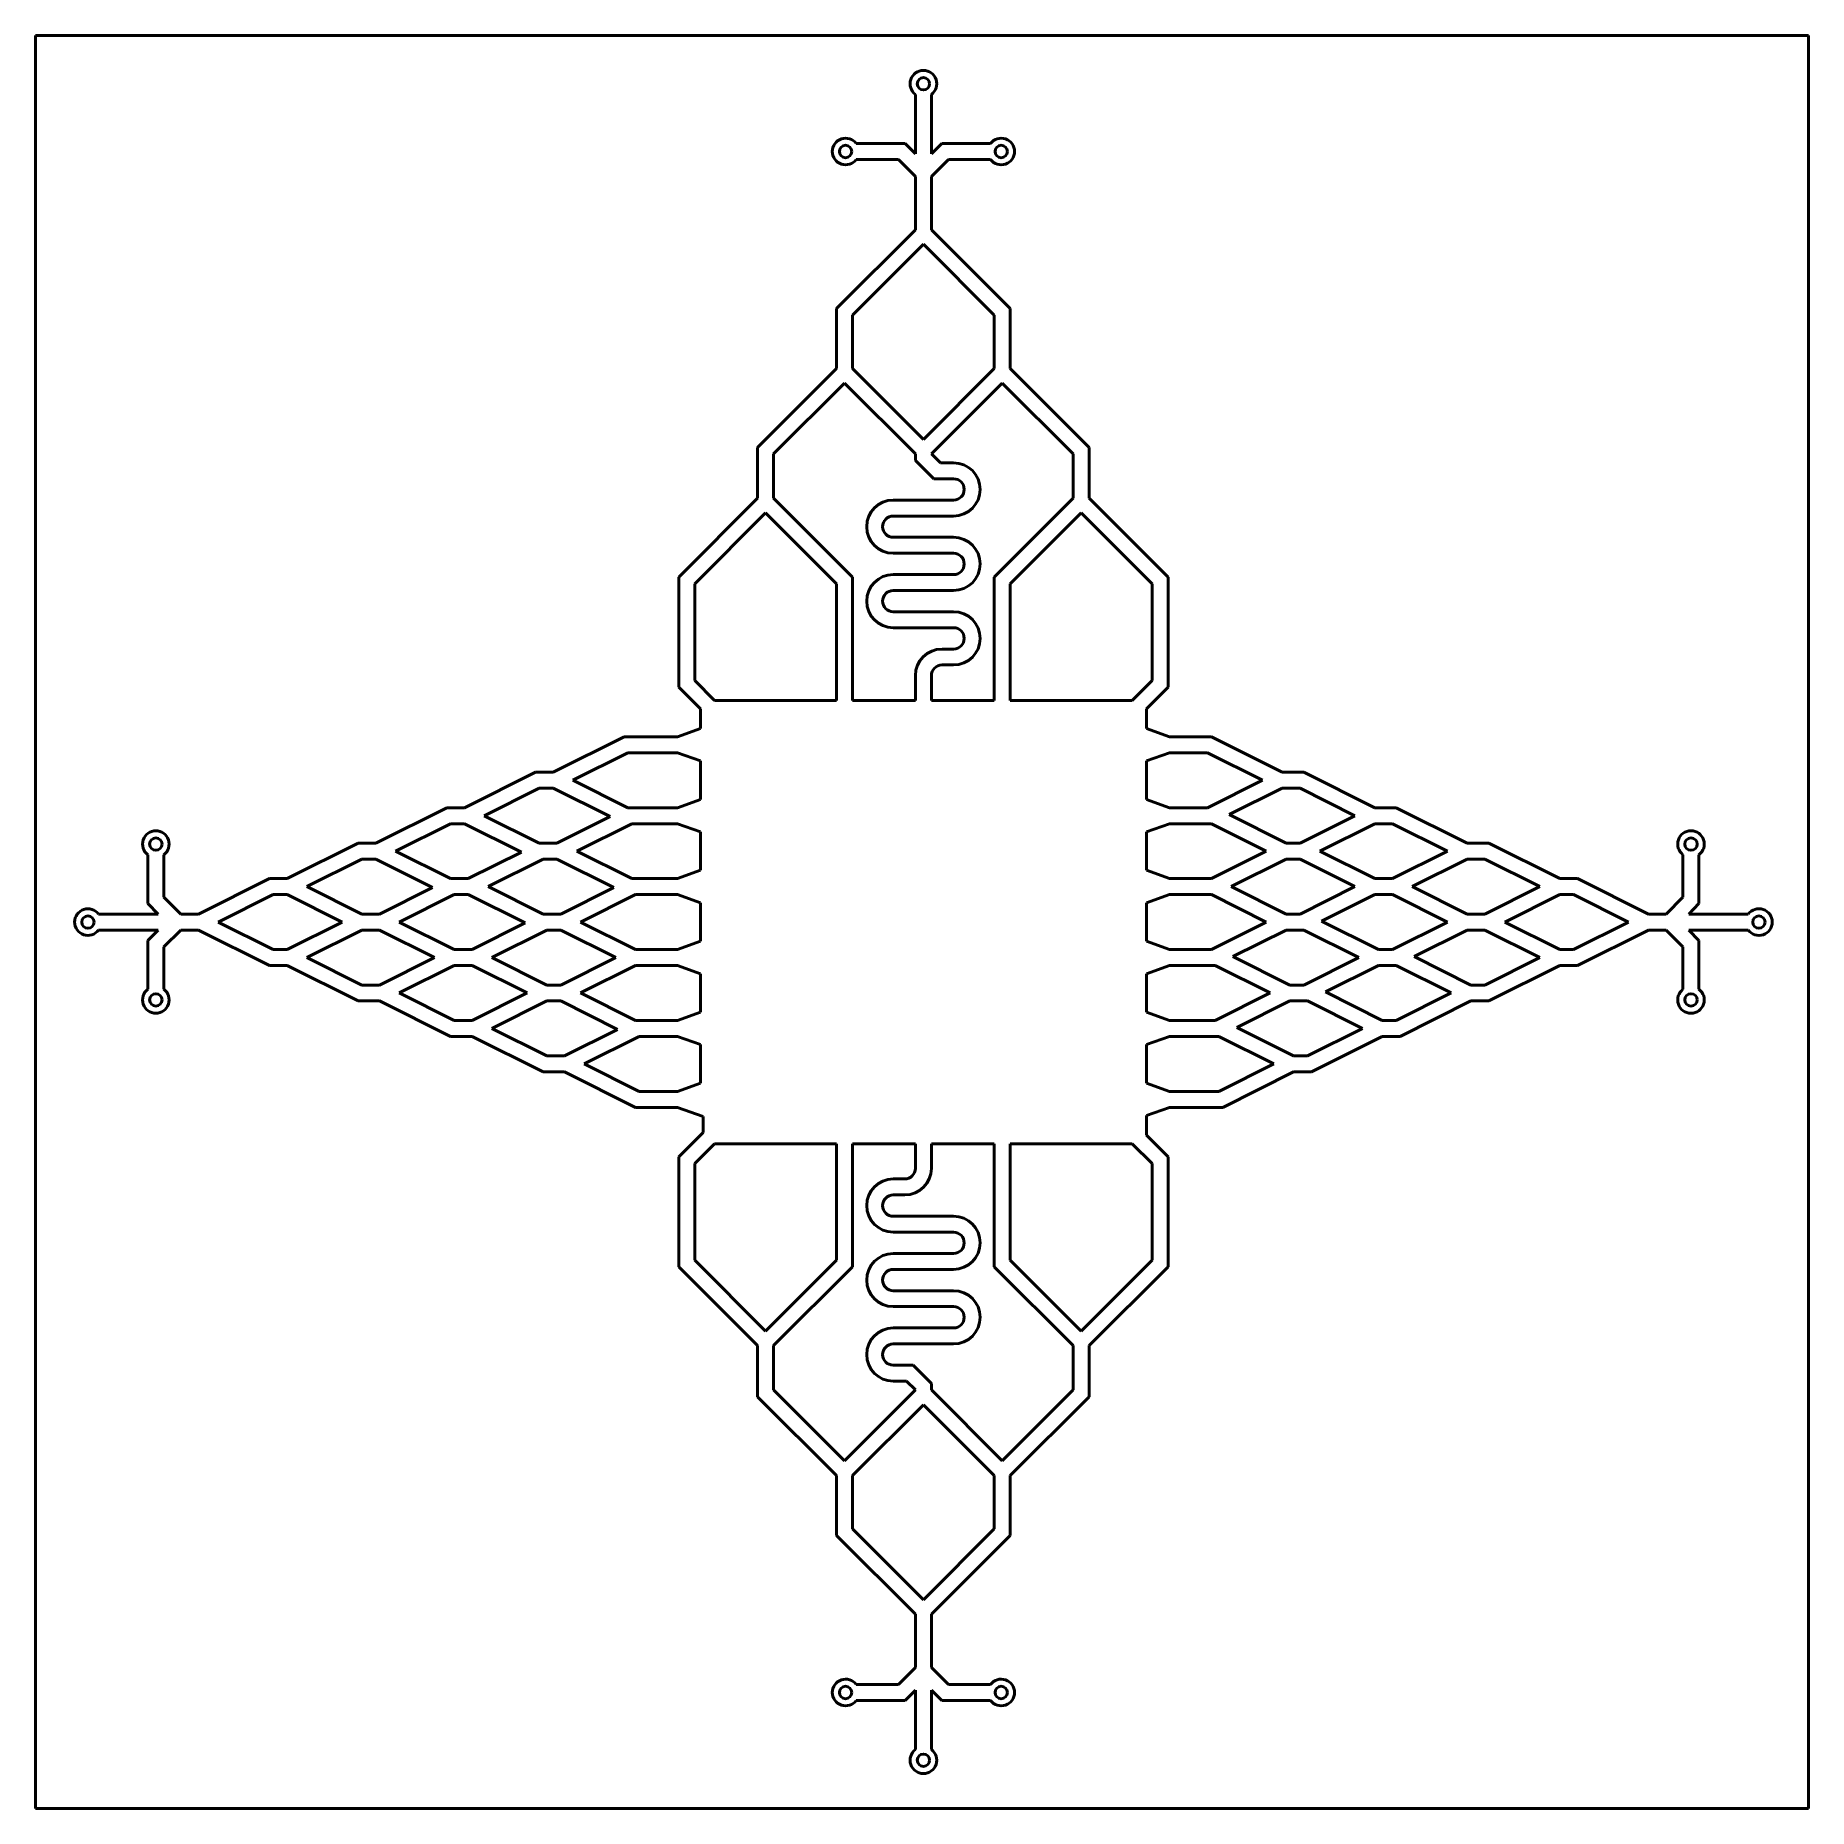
# Model space of a CAD drawing. Header units: millimetres. Extents: x 9 to 109, y 10 to 110.
import ezdxf

# ---------------------------------------------------------------- set-up
doc = ezdxf.new("R2010")
doc.units = ezdxf.units.MM
doc.layers.add('Visible (ISO)', color=7, linetype='Continuous', lineweight=50)

msp = doc.modelspace()

# ---------------------------------------------------------------- linework, layer by layer
at = {"layer": 'Visible (ISO)'}
for p, q in [((109.22, 109.89), (9.22, 109.89)), ((9.22, 109.89), (9.22, 9.89)), ((109.22, 9.89), (109.22, 109.89)), ((58.85, 103.21), (58.85, 106.57)), ((59.75, 106.57), (59.75, 103.21)), ((55.51, 103.8), (58.27, 103.8)), ((58.27, 103.8), (58.85, 103.21)), ((59.75, 103.21), (60.33, 103.8)), ((60.33, 103.8), (63.09, 103.8)), ((57.9, 102.9), (55.51, 102.9)), ((58.85, 101.94), (57.9, 102.9)), ((60.71, 102.9), (59.75, 101.94)), ((63.09, 102.9), (60.71, 102.9)), ((58.85, 98.94), (58.85, 101.94)), ((59.75, 101.94), (59.75, 98.94)), ((54.4, 94.49), (58.85, 98.94)), ((59.3, 98.12), (55.3, 94.12)), ((63.3, 94.12), (59.3, 98.12)), ((59.75, 98.94), (64.2, 94.49)), ((54.4, 91.11), (54.4, 94.49)), ((55.3, 94.12), (55.3, 91.11)), ((63.3, 91.11), (63.3, 94.12)), ((64.2, 94.49), (64.2, 91.11)), ((49.95, 86.66), (54.4, 91.11)), ((55.3, 91.11), (59.3, 87.11)), ((59.3, 87.11), (63.3, 91.11)), ((64.2, 91.11), (68.65, 86.66)), ((54.85, 90.29), (50.85, 86.29)), ((58.85, 86.29), (54.85, 90.29)), ((63.75, 90.29), (59.75, 86.29)), ((67.75, 86.29), (63.75, 90.29)), ((49.95, 83.79), (49.95, 86.66)), ((50.85, 86.29), (50.85, 83.79)), ((58.85, 85.92), (58.85, 86.29)), ((59.75, 86.29), (60.26, 85.79)), ((67.75, 83.79), (67.75, 86.29)), ((68.65, 86.66), (68.65, 83.79)), ((59.88, 84.89), (58.85, 85.92)), ((60.26, 85.79), (61, 85.79)), ((61, 84.89), (59.88, 84.89)), ((45.5, 79.34), (49.95, 83.79)), ((50.85, 83.79), (55.3, 79.34)), ((57.6, 83.69), (61, 83.69)), ((63.3, 79.34), (67.75, 83.79)), ((68.65, 83.79), (73.1, 79.34)), ((50.4, 82.97), (46.4, 78.97)), ((54.4, 78.97), (50.4, 82.97)), ((61, 82.79), (57.6, 82.79)), ((68.2, 82.97), (64.2, 78.97)), ((72.2, 78.97), (68.2, 82.97)), ((57.6, 81.59), (61, 81.59)), ((61, 80.69), (57.6, 80.69)), ((45.5, 73.14), (45.5, 79.34)), ((55.3, 79.34), (55.3, 72.39)), ((57.6, 79.49), (61, 79.49)), ((63.3, 72.39), (63.3, 79.34)), ((73.1, 79.34), (73.1, 73.14)), ((46.4, 78.97), (46.4, 73.51)), ((54.4, 72.39), (54.4, 78.97)), ((61, 78.59), (57.6, 78.59)), ((64.2, 78.97), (64.2, 72.39)), ((72.2, 73.51), (72.2, 78.97)), ((57.6, 77.39), (61, 77.39)), ((61, 76.49), (57.6, 76.49)), ((60.35, 75.29), (61, 75.29)), ((61, 74.39), (60.35, 74.39)), ((46.72, 71.92), (45.5, 73.14)), ((46.4, 73.51), (47.52, 72.39)), ((58.85, 72.39), (58.85, 73.79)), ((59.75, 73.79), (59.75, 72.39)), ((71.08, 72.39), (72.2, 73.51)), ((73.1, 73.14), (71.88, 71.92)), ((47.52, 72.39), (54.4, 72.39)), ((55.3, 72.39), (58.85, 72.39)), ((59.75, 72.39), (63.3, 72.39)), ((64.2, 72.39), (71.08, 72.39)), ((46.72, 70.81), (46.72, 71.92)), ((71.88, 71.92), (71.88, 70.81)), ((38.42, 68.34), (42.42, 70.34)), ((42.42, 70.34), (45.43, 70.34)), ((45.43, 70.34), (46.72, 70.81)), ((71.88, 70.81), (73.17, 70.34)), ((73.17, 70.34), (75.54, 70.34)), ((75.54, 70.34), (79.54, 68.34)), ((42.63, 69.44), (39.53, 67.89)), ((45.43, 69.44), (42.63, 69.44)), ((46.72, 68.98), (45.43, 69.44)), ((73.17, 69.44), (71.88, 68.98)), ((75.33, 69.44), (73.17, 69.44)), ((78.43, 67.89), (75.33, 69.44)), ((33.42, 66.34), (37.42, 68.34)), ((37.42, 68.34), (38.42, 68.34)), ((46.72, 66.81), (46.72, 68.98)), ((71.88, 68.98), (71.88, 66.81)), ((79.54, 68.34), (80.76, 68.34)), ((80.76, 68.34), (84.76, 66.34)), ((37.63, 67.44), (34.53, 65.89)), ((38.42, 67.44), (37.63, 67.44)), ((41.63, 65.84), (38.42, 67.44)), ((39.53, 67.89), (42.63, 66.34)), ((75.33, 66.34), (78.43, 67.89)), ((79.54, 67.44), (76.55, 65.95)), ((80.54, 67.44), (79.54, 67.44)), ((83.64, 65.89), (80.54, 67.44)), ((28.42, 64.34), (32.42, 66.34)), ((32.42, 66.34), (33.42, 66.34)), ((42.63, 66.34), (45.43, 66.34)), ((45.43, 66.34), (46.72, 66.81)), ((71.88, 66.81), (73.17, 66.34)), ((73.17, 66.34), (75.33, 66.34)), ((84.76, 66.34), (85.97, 66.34)), ((85.97, 66.34), (89.97, 64.34)), ((32.63, 65.44), (29.53, 63.89)), ((33.42, 65.44), (32.63, 65.44)), ((36.63, 63.84), (33.42, 65.44)), ((34.53, 65.89), (37.63, 64.34)), ((38.63, 64.34), (41.63, 65.84)), ((42.85, 65.44), (39.75, 63.89)), ((45.43, 65.44), (42.85, 65.44)), ((46.72, 64.98), (45.43, 65.44)), ((73.17, 65.44), (71.88, 64.98)), ((75.54, 65.44), (73.17, 65.44)), ((78.64, 63.89), (75.54, 65.44)), ((76.55, 65.95), (79.76, 64.34)), ((80.54, 64.34), (83.64, 65.89)), ((84.76, 65.44), (81.66, 63.89)), ((85.76, 65.44), (84.76, 65.44)), ((88.86, 63.89), (85.76, 65.44)), ((23.42, 62.34), (27.42, 64.34)), ((27.42, 64.34), (28.42, 64.34)), ((37.63, 64.34), (38.63, 64.34)), ((46.72, 62.81), (46.72, 64.98)), ((71.88, 64.98), (71.88, 62.81)), ((79.76, 64.34), (80.54, 64.34)), ((89.97, 64.34), (91.19, 64.34)), ((91.19, 64.34), (95.19, 62.34)), ((15.56, 60.93), (15.56, 63.69)), ((16.46, 63.69), (16.46, 61.3)), ((27.63, 63.44), (24.53, 61.89)), ((28.42, 63.44), (27.63, 63.44)), ((31.62, 61.84), (28.42, 63.44)), ((29.53, 63.89), (32.63, 62.34)), ((33.63, 62.34), (36.63, 63.84)), ((37.85, 63.44), (34.75, 61.89)), ((38.63, 63.44), (37.85, 63.44)), ((41.84, 61.84), (38.63, 63.44)), ((39.75, 63.89), (42.85, 62.34)), ((75.54, 62.34), (78.64, 63.89)), ((79.76, 63.44), (76.66, 61.89)), ((80.54, 63.44), (79.76, 63.44)), ((83.64, 61.89), (80.54, 63.44)), ((81.66, 63.89), (84.76, 62.34)), ((85.76, 62.34), (88.86, 63.89)), ((89.97, 63.44), (86.87, 61.89)), ((90.97, 63.44), (89.97, 63.44)), ((94.07, 61.89), (90.97, 63.44)), ((102.14, 61.3), (102.14, 63.69)), ((103.04, 63.69), (103.04, 60.93)), ((18.42, 60.34), (22.42, 62.34)), ((22.42, 62.34), (23.42, 62.34)), ((32.63, 62.34), (33.63, 62.34)), ((42.85, 62.34), (45.43, 62.34)), ((45.43, 62.34), (46.72, 62.81)), ((71.88, 62.81), (73.17, 62.34)), ((73.17, 62.34), (75.54, 62.34)), ((84.76, 62.34), (85.76, 62.34)), ((95.19, 62.34), (96.19, 62.34)), ((96.19, 62.34), (100.19, 60.34)), ((16.46, 61.3), (17.41, 60.34)), ((22.63, 61.44), (19.53, 59.89)), ((23.42, 61.44), (22.63, 61.44)), ((26.52, 59.89), (23.42, 61.44)), ((24.53, 61.89), (27.63, 60.34)), ((28.63, 60.34), (31.62, 61.84)), ((32.84, 61.44), (29.74, 59.89)), ((33.63, 61.44), (32.84, 61.44)), ((36.84, 59.84), (33.63, 61.44)), ((34.75, 61.89), (37.85, 60.34)), ((38.85, 60.34), (41.84, 61.84)), ((43.06, 61.44), (39.96, 59.89)), ((45.43, 61.44), (43.06, 61.44)), ((46.72, 60.98), (45.43, 61.44)), ((73.17, 61.44), (71.88, 60.98)), ((75.54, 61.44), (73.17, 61.44)), ((78.64, 59.89), (75.54, 61.44)), ((76.66, 61.89), (79.76, 60.34)), ((80.54, 60.34), (83.64, 61.89)), ((84.76, 61.44), (81.76, 59.95)), ((85.76, 61.44), (84.76, 61.44)), ((88.86, 59.89), (85.76, 61.44)), ((86.87, 61.89), (89.97, 60.34)), ((90.97, 60.34), (94.07, 61.89)), ((95.19, 61.44), (92.09, 59.89)), ((95.97, 61.44), (95.19, 61.44)), ((99.07, 59.89), (95.97, 61.44)), ((101.19, 60.34), (102.14, 61.3)), ((12.78, 60.34), (16.14, 60.34)), ((16.14, 60.34), (15.56, 60.93)), ((17.41, 60.34), (18.42, 60.34)), ((27.63, 60.34), (28.63, 60.34)), ((37.85, 60.34), (38.85, 60.34)), ((46.72, 58.81), (46.72, 60.98)), ((71.88, 60.98), (71.88, 58.81)), ((79.76, 60.34), (80.54, 60.34)), ((89.97, 60.34), (90.97, 60.34)), ((100.19, 60.34), (101.19, 60.34)), ((103.04, 60.93), (102.46, 60.34)), ((102.46, 60.34), (105.82, 60.34)), ((16.14, 59.44), (12.78, 59.44)), ((15.56, 58.86), (16.14, 59.44)), ((17.41, 59.44), (16.46, 58.49)), ((18.42, 59.44), (17.41, 59.44)), ((22.42, 57.44), (18.42, 59.44)), ((19.53, 59.89), (22.63, 58.34)), ((23.42, 58.34), (26.52, 59.89)), ((27.63, 59.44), (24.53, 57.89)), ((28.63, 59.44), (27.63, 59.44)), ((31.73, 57.89), (28.63, 59.44)), ((29.74, 59.89), (32.84, 58.34)), ((33.85, 58.34), (36.84, 59.84)), ((38.06, 59.44), (34.96, 57.89)), ((38.85, 59.44), (38.06, 59.44)), ((41.95, 57.89), (38.85, 59.44)), ((39.96, 59.89), (43.06, 58.34)), ((75.54, 58.34), (78.64, 59.89)), ((79.76, 59.44), (76.76, 57.95)), ((80.76, 59.44), (79.76, 59.44)), ((83.86, 57.89), (80.76, 59.44)), ((81.76, 59.95), (84.97, 58.34)), ((85.76, 58.34), (88.86, 59.89)), ((89.97, 59.44), (86.98, 57.95)), ((90.97, 59.44), (89.97, 59.44)), ((94.07, 57.89), (90.97, 59.44)), ((92.09, 59.89), (95.19, 58.34)), ((95.97, 58.34), (99.07, 59.89)), ((100.19, 59.44), (96.19, 57.44)), ((101.19, 59.44), (100.19, 59.44)), ((102.14, 58.49), (101.19, 59.44)), ((102.46, 59.44), (103.04, 58.86)), ((105.82, 59.44), (102.46, 59.44)), ((15.56, 56.1), (15.56, 58.86)), ((16.46, 58.49), (16.46, 56.1)), ((22.63, 58.34), (23.42, 58.34)), ((32.84, 58.34), (33.85, 58.34)), ((43.06, 58.34), (45.43, 58.34)), ((45.43, 58.34), (46.72, 58.81)), ((71.88, 58.81), (73.17, 58.34)), ((73.17, 58.34), (75.54, 58.34)), ((84.97, 58.34), (85.76, 58.34)), ((95.19, 58.34), (95.97, 58.34)), ((102.14, 56.1), (102.14, 58.49)), ((103.04, 58.86), (103.04, 56.1)), ((23.42, 57.44), (22.42, 57.44)), ((27.42, 55.44), (23.42, 57.44)), ((24.53, 57.89), (27.63, 56.34)), ((28.63, 56.34), (31.73, 57.89)), ((32.84, 57.44), (29.74, 55.89)), ((33.85, 57.44), (32.84, 57.44)), ((36.95, 55.89), (33.85, 57.44)), ((34.96, 57.89), (38.06, 56.34)), ((38.85, 56.34), (41.95, 57.89)), ((43.06, 57.44), (39.96, 55.89)), ((45.43, 57.44), (43.06, 57.44)), ((46.72, 56.98), (45.43, 57.44)), ((73.17, 57.44), (71.88, 56.98)), ((75.76, 57.44), (73.17, 57.44)), ((78.86, 55.89), (75.76, 57.44)), ((76.76, 57.95), (79.97, 56.34)), ((80.76, 56.34), (83.86, 57.89)), ((84.97, 57.44), (81.98, 55.95)), ((85.97, 57.44), (84.97, 57.44)), ((89.07, 55.89), (85.97, 57.44)), ((86.98, 57.95), (90.18, 56.34)), ((90.97, 56.34), (94.07, 57.89)), ((95.19, 57.44), (91.19, 55.44)), ((96.19, 57.44), (95.19, 57.44)), ((27.63, 56.34), (28.63, 56.34)), ((38.06, 56.34), (38.85, 56.34)), ((46.72, 54.81), (46.72, 56.98)), ((71.88, 56.98), (71.88, 54.81)), ((79.97, 56.34), (80.76, 56.34)), ((90.18, 56.34), (90.97, 56.34)), ((28.63, 55.44), (27.42, 55.44)), ((32.63, 53.44), (28.63, 55.44)), ((29.74, 55.89), (32.84, 54.34)), ((33.85, 54.34), (36.95, 55.89)), ((38.06, 55.44), (34.96, 53.89)), ((38.85, 55.44), (38.06, 55.44)), ((42.05, 53.84), (38.85, 55.44)), ((39.96, 55.89), (43.06, 54.34)), ((75.76, 54.34), (78.86, 55.89)), ((79.97, 55.44), (76.97, 53.95)), ((80.97, 55.44), (79.97, 55.44)), ((84.07, 53.89), (80.97, 55.44)), ((81.98, 55.95), (85.18, 54.34)), ((85.97, 54.34), (89.07, 55.89)), ((90.18, 55.44), (86.18, 53.44)), ((91.19, 55.44), (90.18, 55.44)), ((32.84, 54.34), (33.85, 54.34)), ((43.06, 54.34), (45.43, 54.34)), ((45.43, 54.34), (46.72, 54.81)), ((71.88, 54.81), (73.17, 54.34)), ((73.17, 54.34), (75.76, 54.34)), ((85.18, 54.34), (85.97, 54.34)), ((33.85, 53.44), (32.63, 53.44)), ((37.85, 51.44), (33.85, 53.44)), ((34.96, 53.89), (38.06, 52.34)), ((39.06, 52.34), (42.05, 53.84)), ((43.27, 53.44), (40.17, 51.89)), ((45.43, 53.44), (43.27, 53.44)), ((46.72, 52.98), (45.43, 53.44)), ((73.17, 53.44), (71.88, 52.98)), ((75.97, 53.44), (73.17, 53.44)), ((79.07, 51.89), (75.97, 53.44)), ((76.97, 53.95), (80.18, 52.34)), ((80.97, 52.34), (84.07, 53.89)), ((85.18, 53.44), (81.18, 51.44)), ((86.18, 53.44), (85.18, 53.44)), ((38.06, 52.34), (39.06, 52.34)), ((46.72, 50.81), (46.72, 52.98)), ((71.88, 52.98), (71.88, 50.81)), ((80.18, 52.34), (80.97, 52.34)), ((39.06, 51.44), (37.85, 51.44)), ((43.06, 49.44), (39.06, 51.44)), ((40.17, 51.89), (43.27, 50.34)), ((75.97, 50.34), (79.07, 51.89)), ((80.18, 51.44), (76.18, 49.44)), ((81.18, 51.44), (80.18, 51.44)), ((43.27, 50.34), (45.43, 50.34)), ((45.43, 50.34), (46.72, 50.81)), ((71.88, 50.81), (73.17, 50.34)), ((73.17, 50.34), (75.97, 50.34)), ((45.43, 49.44), (43.06, 49.44)), ((46.88, 48.92), (45.43, 49.44)), ((73.17, 49.44), (71.88, 48.98)), ((76.18, 49.44), (73.17, 49.44)), ((45.5, 46.65), (46.88, 48.03)), ((46.88, 48.03), (46.88, 48.92)), ((71.88, 48.98), (71.88, 47.87)), ((47.52, 47.39), (46.4, 46.28)), ((54.4, 47.39), (47.52, 47.39)), ((54.4, 40.82), (54.4, 47.39)), ((58.85, 47.39), (55.3, 47.39)), ((55.3, 47.39), (55.3, 40.45)), ((58.85, 46), (58.85, 47.39)), ((63.3, 47.39), (59.75, 47.39)), ((59.75, 47.39), (59.75, 46)), ((63.3, 40.45), (63.3, 47.39)), ((64.2, 47.39), (64.2, 40.82)), ((71.08, 47.39), (64.2, 47.39)), ((72.2, 46.28), (71.08, 47.39)), ((71.88, 47.87), (73.1, 46.65)), ((45.5, 40.45), (45.5, 46.65)), ((46.4, 46.28), (46.4, 40.82)), ((72.2, 40.82), (72.2, 46.28)), ((73.1, 46.65), (73.1, 40.45)), ((57.6, 45.4), (58.25, 45.4)), ((58.25, 44.5), (57.6, 44.5)), ((57.6, 43.3), (61, 43.3)), ((61, 42.4), (57.6, 42.4)), ((57.6, 41.2), (61, 41.2)), ((49.95, 36), (45.5, 40.45)), ((46.4, 40.82), (50.4, 36.82)), ((50.4, 36.82), (54.4, 40.82)), ((55.3, 40.45), (50.85, 36)), ((61, 40.3), (57.6, 40.3)), ((67.75, 36), (63.3, 40.45)), ((64.2, 40.82), (68.2, 36.82)), ((68.2, 36.82), (72.2, 40.82)), ((73.1, 40.45), (68.65, 36)), ((57.6, 39.1), (61, 39.1)), ((61, 38.2), (57.6, 38.2)), ((57.6, 37), (61, 37)), ((61, 36.1), (57.6, 36.1)), ((49.95, 33.12), (49.95, 36)), ((50.85, 36), (50.85, 33.5)), ((67.75, 33.5), (67.75, 36)), ((68.65, 36), (68.65, 33.12)), ((57.6, 34.9), (58.72, 34.9)), ((58.35, 34), (57.6, 34)), ((58.85, 33.5), (58.35, 34)), ((58.72, 34.9), (59.75, 33.87)), ((54.4, 28.67), (49.95, 33.12)), ((50.85, 33.5), (54.85, 29.5)), ((54.85, 29.5), (58.85, 33.5)), ((59.75, 33.87), (59.75, 33.5)), ((59.75, 33.5), (63.75, 29.5)), ((63.75, 29.5), (67.75, 33.5)), ((68.65, 33.12), (64.2, 28.67)), ((59.3, 32.67), (55.3, 28.67)), ((63.3, 28.67), (59.3, 32.67)), ((54.4, 25.3), (54.4, 28.67)), ((55.3, 28.67), (55.3, 25.67)), ((63.3, 25.67), (63.3, 28.67)), ((64.2, 28.67), (64.2, 25.3)), ((58.85, 20.85), (54.4, 25.3)), ((55.3, 25.67), (59.3, 21.67)), ((59.3, 21.67), (63.3, 25.67)), ((64.2, 25.3), (59.75, 20.85)), ((58.85, 17.85), (58.85, 20.85)), ((59.75, 20.85), (59.75, 17.85)), ((57.9, 16.89), (58.85, 17.85)), ((59.75, 17.85), (60.71, 16.89)), ((55.51, 16.89), (57.9, 16.89)), ((58.85, 16.57), (58.27, 15.99)), ((58.85, 13.22), (58.85, 16.57)), ((59.75, 16.57), (59.75, 13.22)), ((60.33, 15.99), (59.75, 16.57)), ((60.71, 16.89), (63.09, 16.89)), ((58.27, 15.99), (55.51, 15.99)), ((63.09, 15.99), (60.33, 15.99)), ((9.22, 9.89), (109.22, 9.89))]:
    msp.add_line(p, q, dxfattribs=at)
for centre in [(59.3, 107.17), (54.91, 103.35), (63.69, 103.35), (16.01, 64.29), (102.59, 64.29), (12.18, 59.89), (106.42, 59.89), (16.01, 55.5), (102.59, 55.5), (54.91, 16.44), (63.69, 16.44), (59.3, 12.62)]:
    msp.add_circle(centre, 0.35, dxfattribs=at)
for centre, radius, start, end in [((59.3, 107.17), 0.75, 306.8699, 233.1301), ((54.91, 103.35), 0.75, 36.8699, 323.1301), ((63.69, 103.35), 0.75, 216.8699, 143.1301), ((61, 84.29), 1.5, 270, 90), ((61, 84.29), 0.6, 270, 90), ((57.6, 82.19), 1.5, 90, 270), ((57.6, 82.19), 0.6, 90, 270), ((61, 80.09), 1.5, 270, 90), ((61, 80.09), 0.6, 270, 90), ((57.6, 77.99), 1.5, 90, 270), ((57.6, 77.99), 0.6, 90, 270), ((61, 75.89), 1.5, 270, 90), ((61, 75.89), 0.6, 270, 90), ((60.35, 73.79), 1.5, 90, 180), ((60.35, 73.79), 0.6, 90, 180), ((16.01, 64.29), 0.75, 306.8699, 233.1301), ((102.59, 64.29), 0.75, 306.8699, 233.1301), ((12.18, 59.89), 0.75, 36.8699, 323.1301), ((106.42, 59.89), 0.75, 216.8699, 143.1301), ((16.01, 55.5), 0.75, 126.8699, 53.1301), ((102.59, 55.5), 0.75, 126.8699, 53.1301), ((58.25, 46), 1.5, 270, 0), ((58.25, 46), 0.6, 270, 0), ((57.6, 43.9), 1.5, 90, 270), ((57.6, 43.9), 0.6, 90, 270), ((61, 41.8), 1.5, 270, 90), ((61, 41.8), 0.6, 270, 90), ((57.6, 39.7), 1.5, 90, 270), ((57.6, 39.7), 0.6, 90, 270), ((61, 37.6), 1.5, 270, 90), ((61, 37.6), 0.6, 270, 90), ((57.6, 35.5), 1.5, 90, 270), ((57.6, 35.5), 0.6, 90, 270), ((54.91, 16.44), 0.75, 36.8699, 323.1301), ((63.69, 16.44), 0.75, 216.8699, 143.1301), ((59.3, 12.62), 0.75, 126.8699, 53.1301)]:
    msp.add_arc(centre, radius, start, end, dxfattribs=at)

doc.saveas('drawing.dxf')
